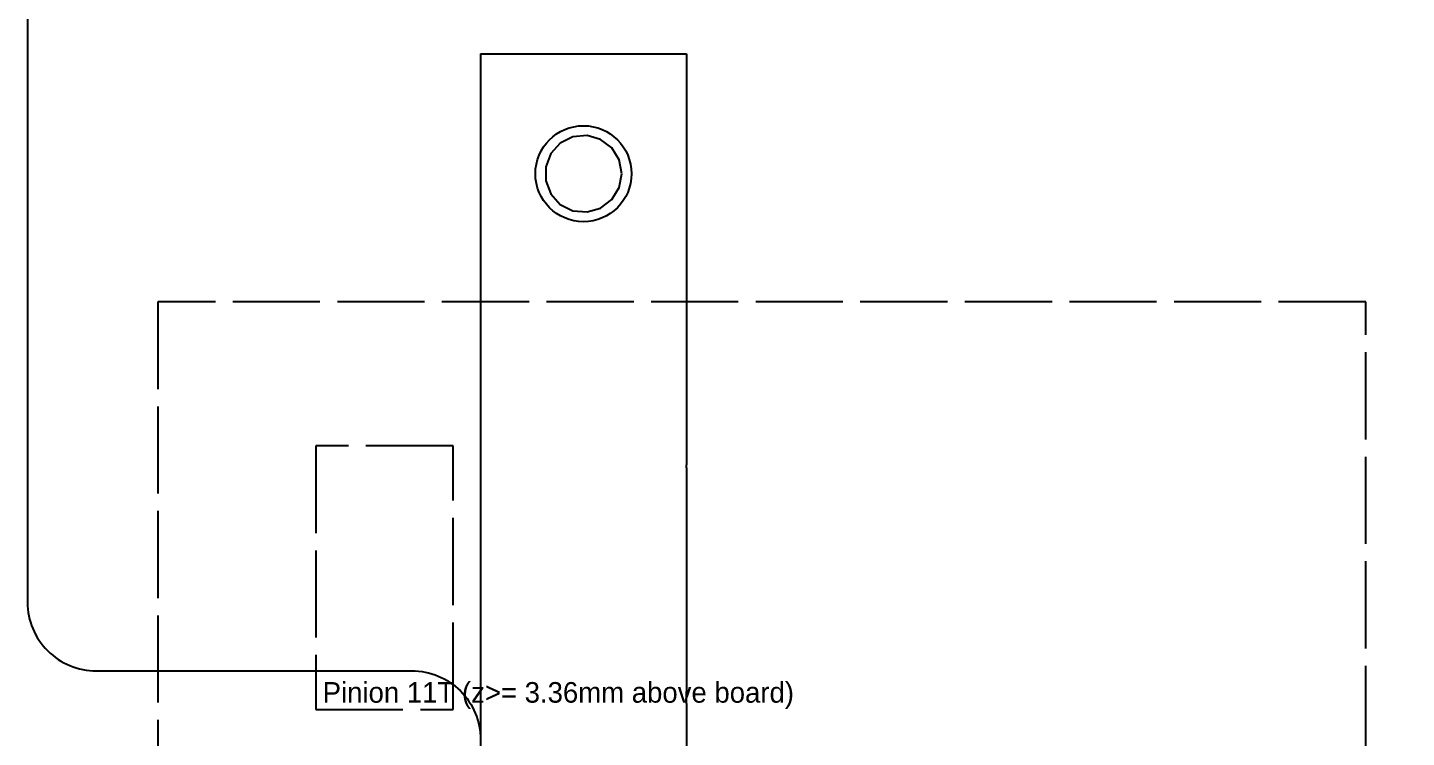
# Model space of a CAD drawing. Header units: millimetres. Extents: x -6.6 to 37.3, y -31.4 to 37.
# Drawn here: x -6.6 to 13.49, y 10.53 to 20.88 of the extents above; entities that cross this region are included whole.
import ezdxf

# ---------------------------------------------------------------- set-up
doc = ezdxf.new("R2010")
doc.units = ezdxf.units.MM
doc.linetypes.add('DASHED', pattern=[1.524, 1.27, -0.254])
for name, color, linetype in [('00_BOARD', 7, 'Continuous'), ('20_CONTACT', 3, 'Continuous'), ('30_OVERHANG', 2, 'DASHED'), ('90_TEXT', 7, 'Continuous')]:
    doc.layers.add(name, color=color, linetype=linetype)

msp = doc.modelspace()

# ---------------------------------------------------------------- linework, layer by layer
at = {"layer": '00_BOARD'}
msp.add_lwpolyline([(27.8, -1.5, -0.414214), (26.8, -0.5), (26.8, 10.5, -0.414214), (27.8, 11.5), (32.4, 11.5, 0.414214), (33.4, 12.5), (33.4, 33, 0.414214), (29.4, 37), (27.761, 37, 0.245393), (24.479, 35.286, -0.522233), (2.321, 35.286, 0.245393), (-0.961, 37), (-2.6, 37, 0.414214), (-6.6, 33), (-6.6, 12.5, 0.414214), (-5.6, 11.5), (-1, 11.5, -0.414214), (0, 10.5), (0, -0.5, -0.414214), (-1, -1.5)], format="xyb", dxfattribs=at)
msp.add_circle((1.5, 18.75), 0.7, dxfattribs=at)
at = {"layer": '20_CONTACT'}
for points in [[(0, 20.5), (0, -0.5)], [(0, 20.5), (3, 20.5)], [(3, 20.5), (3, 14.636)], [(2.06, 18.75), (2.022, 18.952), (1.914, 19.127), (1.75, 19.251), (1.552, 19.307), (1.347, 19.288), (1.163, 19.197), (1.024, 19.045), (0.95, 18.853), (0.95, 18.647), (1.024, 18.455), (1.163, 18.303), (1.347, 18.211), (1.552, 18.193), (1.75, 18.249), (1.914, 18.373), (2.022, 18.548), (2.06, 18.75)], [(3, 14.636), (3, 14.633), (3, 14.631), (3, 14.628), (3, 14.626), (3, 14.623), (3, 14.621), (3, 14.619), (3, 14.616), (3, 14.614), (3, 14.611), (3, 14.609), (3, 14.606), (3, 14.604), (3, 14.601), (3, 14.599), (3, 14.597), (3, 14.594), (3, 14.592), (3, 14.589), (3, 14.587), (3, 14.584), (3, 14.582), (3, 14.579), (3, 14.577), (3, 14.574), (3, 14.572), (3, 14.569), (3, 14.567), (3.001, 14.564), (3.001, 14.562), (3.001, 14.559), (3.001, 14.557), (3.001, 14.554), (3.001, 14.552), (3.001, 14.549), (3.001, 14.547), (3.001, 14.544), (3.001, 14.542), (3.001, 14.539), (3.001, 14.537), (3.001, 14.534), (3.001, 14.532), (3.001, 14.529), (3.001, 14.526), (3.001, 14.524), (3.001, 14.521), (3.001, 14.519), (3.001, 14.516), (3.001, 14.514), (3.002, 14.511), (3.002, 14.509), (3.002, 14.507)], [(3, 14.463), (3.002, 14.507)], [(3, 14.463), (3, 11.197)], [(3.002, 11.153), (3, 11.197)], [(3, 11.025), (3, 11.027), (3, 11.029), (3, 11.032), (3, 11.034), (3, 11.037), (3, 11.039), (3, 11.042), (3, 11.044), (3, 11.046), (3, 11.049), (3, 11.051), (3, 11.054), (3, 11.056), (3, 11.059), (3, 11.061), (3, 11.064), (3, 11.066), (3, 11.069), (3, 11.071), (3, 11.073), (3, 11.076), (3, 11.078), (3, 11.081), (3, 11.083), (3, 11.086), (3, 11.088), (3, 11.091), (3, 11.093), (3.001, 11.096), (3.001, 11.098), (3.001, 11.101), (3.001, 11.103), (3.001, 11.106), (3.001, 11.108), (3.001, 11.111), (3.001, 11.113), (3.001, 11.116), (3.001, 11.118), (3.001, 11.121), (3.001, 11.124), (3.001, 11.126), (3.001, 11.129), (3.001, 11.131), (3.001, 11.134), (3.001, 11.136), (3.001, 11.139), (3.001, 11.141), (3.001, 11.144), (3.001, 11.146), (3.002, 11.149), (3.002, 11.152), (3.002, 11.153)], [(3, 11.025), (3, 1)]]:
    msp.add_lwpolyline(points, dxfattribs=at)
at = {"layer": '30_OVERHANG'}
for points in [[(-4.7, 8.78), (12.9, 8.78), (12.9, 16.88), (-4.7, 16.88)], [(-2.4, 10.936), (-0.4, 10.936), (-0.4, 14.78), (-2.4, 14.78)]]:
    msp.add_lwpolyline(points, close=True, dxfattribs=at)

# ---------------------------------------------------------------- texts
at = {"layer": '90_TEXT'}
msp.add_text('Pinion 11T (z>= 3.36mm above board)', height=0.3, dxfattribs=at).set_placement((-2.3, 11.036))

doc.saveas('drawing.dxf')
